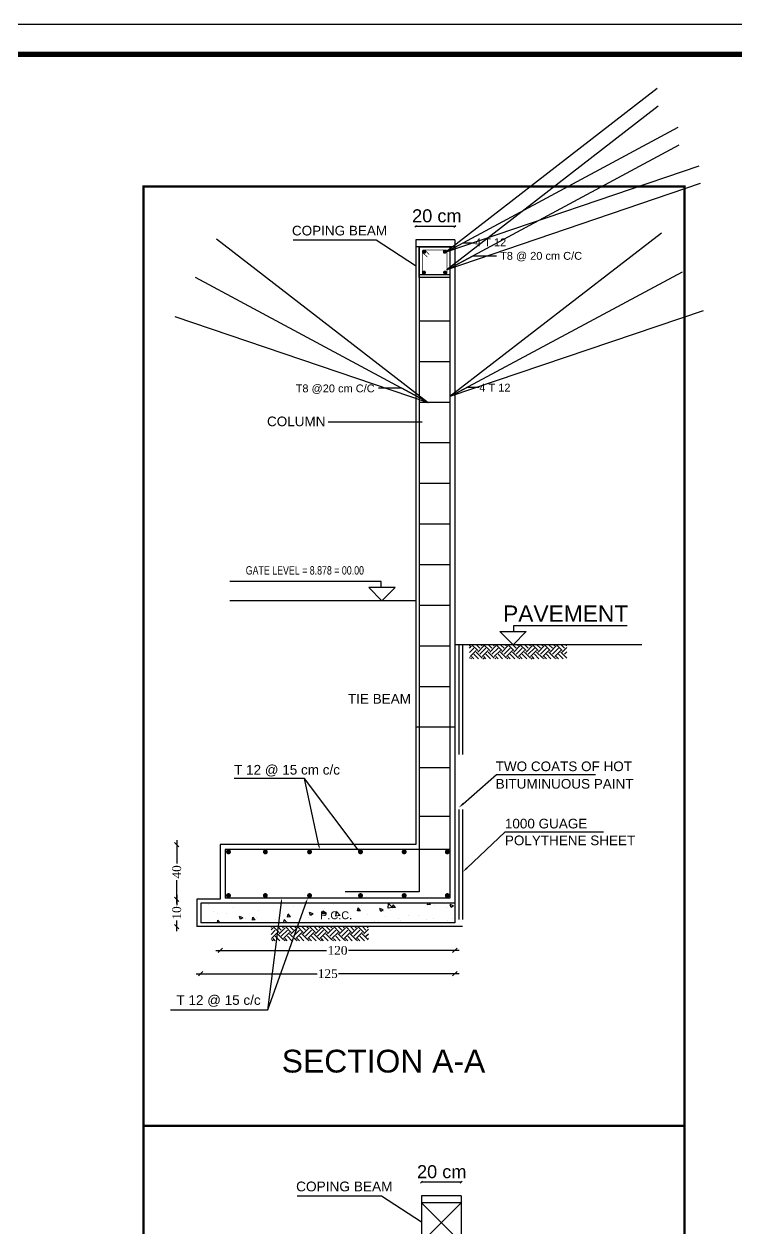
# Model space of a CAD drawing. Header units: metres. Extents: x 503482 to 1007323, y 2781056 to 5562345.
# Drawn here: x 504060.29 to 504076.47, y 2781087.14 to 2781114.53 of the extents above; entities that cross this region are included whole.
import ezdxf
from ezdxf.enums import TextEntityAlignment as Align

# ---------------------------------------------------------------- set-up
doc = ezdxf.new("R2010")
doc.units = ezdxf.units.M
doc.header["$LTSCALE"] = 10
doc.header["$MEASUREMENT"] = 0
doc.header["$PDMODE"] = 3
doc.linetypes.add('HIDDEN', pattern=[0.375, 0.25, -0.125])
doc.layers.get('0').update_dxf_attribs({"linetype": 'CONTINUOUS'})
doc.layers.get('DEFPOINTS').update_dxf_attribs({"linetype": 'CONTINUOUS'})
for name, color, linetype, lineweight in [('01_WALLS', 7, 'CONTINUOUS', 25), ('furniture', 2, 'CONTINUOUS', 13), ('TEXT', 254, 'CONTINUOUS', 13), ('WALL', 7, 'CONTINUOUS', 30)]:
    doc.layers.add(name, color=color, linetype=linetype, lineweight=lineweight)
for name, color, linetype in [('COL', 3, 'CONTINUOUS'), ('M.TITLE BLOCK', 7, 'CONTINUOUS'), ('NEW', 4, 'CONTINUOUS'), ('W', 7, 'CONTINUOUS')]:
    doc.layers.add(name, color=color, linetype=linetype)
doc.styles.add('AREAL', font='times.ttf')
doc.styles.add('ARIAL', font='arial.ttf')
doc.styles.add('ARIEL', font='arial.ttf', dxfattribs={"width": 0.75})
doc.styles.add('style3', font='arial.ttf', dxfattribs={"height": 7})
doc.dimstyles.new('bdc-1-100-A', dxfattribs={"dimtxt": 0.2, "dimasz": 0.1, "dimexe": 0, "dimexo": 0, "dimgap": 0.05, "dimtad": 1, "dimzin": 7, "dimdsep": 46, "dimtxsty": 'AREAL', "dimblk": 'OBLIQUE', "dimcen": 0.001, "dimdle": 0.1, "dimse1": 1, "dimse2": 1, "dimclrd": 15, "dimclre": 8, "dimclrt": 3, "dimadec": 0, "dimazin": 0, "dimtfac": 1, "dimtix": 1, "dimtmove": 2, "dimatfit": 3, "dimldrblk": 'OBLIQUE', "dimfxl": 0.1, "dimtolj": 1, "dimtzin": 0, "dimlwe": 5, "dimarcsym": 0})
doc.dimstyles.new('omer', dxfattribs={"dimscale": 0, "dimtxt": 489, "dimasz": 6, "dimexe": 4, "dimexo": 4, "dimgap": 2, "dimtad": 1, "dimdec": 0, "dimzin": 0, "dimdsep": 46, "dimlunit": 4, "dimtxsty": 'style3', "dimblk": 'ARCHTICK', "dimcen": 4, "dimdle": 2, "dimclrd": 1, "dimclre": 1, "dimclrt": 3, "dimadec": 0, "dimazin": 0, "dimtfac": 2, "dimtdec": 0, "dimtofl": 0, "dimtmove": 2, "dimatfit": 3, "dimldrblk": 'OPEN', "dimfxl": 4, "dimtolj": 1, "dimtzin": 0, "dimarcsym": 0})

# ---------------------------------------------------------------- blocks, each defined once
blk = doc.blocks.new('*X1229')
at = {"color": 0}
for p, q in [((17472.6, 6951.3), (17463.1, 6960.8)), ((17468, 6946.7), (17463.1, 6951.5)), ((17463.3, 6963.7), (17465.8, 6966.2)), ((17463.3, 6938.9), (17475.7, 6951.3)), ((17468, 6959), (17475.1, 6966.2)), ((17472.6, 6954.4), (17484.4, 6966.2)), ((17488.1, 6942), (17475.7, 6954.4)), ((17492.7, 6946.7), (17480.3, 6959)), ((17497.4, 6951.3), (17485, 6963.7)), ((17488.1, 6963.7), (17490.6, 6966.2)), ((17488.1, 6938.9), (17500.5, 6951.3)), ((17492.7, 6959), (17499.9, 6966.2)), ((17497.4, 6954.4), (17509.2, 6966.2)), ((17512.8, 6942), (17500.5, 6954.4)), ((17517.5, 6946.7), (17505.1, 6959)), ((17522.1, 6951.3), (17509.7, 6963.7)), ((17512.8, 6963.7), (17515.3, 6966.2)), ((17512.8, 6938.9), (17525.2, 6951.3)), ((17517.5, 6959), (17524.6, 6966.2)), ((17522.1, 6954.4), (17533.9, 6966.2)), ((17537.6, 6942), (17525.2, 6954.4)), ((17542.2, 6946.7), (17529.8, 6959)), ((17546.9, 6951.3), (17534.5, 6963.7)), ((17537.6, 6963.7), (17540.1, 6966.2)), ((17537.6, 6938.9), (17549.9, 6951.3)), ((17542.2, 6959), (17549.4, 6966.2)), ((17546.9, 6954.4), (17558.7, 6966.2)), ((17562.3, 6942), (17549.9, 6954.4)), ((17567, 6946.7), (17554.6, 6959)), ((17571.6, 6951.3), (17559.2, 6963.7)), ((17562.3, 6963.7), (17564.8, 6966.2)), ((17562.3, 6938.9), (17574.7, 6951.3)), ((17567, 6959), (17574.1, 6966.2)), ((17571.6, 6954.4), (17583.4, 6966.2)), ((17587.1, 6942), (17574.7, 6954.4)), ((17591.7, 6946.7), (17579.3, 6959)), ((17596.4, 6951.3), (17584, 6963.7)), ((17587.1, 6963.7), (17589.6, 6966.2)), ((17587.1, 6938.9), (17599.4, 6951.3)), ((17591.7, 6959), (17598.9, 6966.2)), ((17596.4, 6954.4), (17608.2, 6966.2)), ((17611.8, 6942), (17599.4, 6954.4)), ((17616.5, 6946.7), (17604.1, 6959)), ((17621.1, 6951.3), (17608.7, 6963.7)), ((17611.8, 6963.7), (17614.3, 6966.2)), ((17611.8, 6938.9), (17624.2, 6951.3)), ((17616.5, 6959), (17623.6, 6966.2)), ((17621.1, 6954.4), (17632.9, 6966.2)), ((17636.6, 6942), (17624.2, 6954.4)), ((17641.2, 6946.7), (17628.8, 6959)), ((17645.8, 6951.3), (17633.5, 6963.7)), ((17636.6, 6963.7), (17639.1, 6966.2)), ((17636.6, 6938.9), (17648.9, 6951.3)), ((17641.2, 6959), (17648.4, 6966.2)), ((17645.8, 6954.4), (17657.6, 6966.2)), ((17661.3, 6942), (17648.9, 6954.4)), ((17662.3, 6950.3), (17653.6, 6959)), ((17662.3, 6959.6), (17658.2, 6963.7)), ((17661.3, 6963.7), (17662.3, 6964.7)), ((17463.3, 6942), (17463.1, 6942.3)), ((17471.1, 6937.4), (17480.3, 6946.7)), ((17480.4, 6937.4), (17485, 6942)), ((17486.5, 6937.4), (17485, 6938.9)), ((17495.9, 6937.4), (17505.1, 6946.7)), ((17505.1, 6937.4), (17509.7, 6942)), ((17511.2, 6937.4), (17509.7, 6938.9)), ((17520.6, 6937.4), (17529.8, 6946.7)), ((17529.9, 6937.4), (17534.5, 6942)), ((17536, 6937.4), (17534.5, 6938.9)), ((17545.3, 6937.4), (17554.6, 6946.7)), ((17554.6, 6937.4), (17559.2, 6942)), ((17560.7, 6937.4), (17559.2, 6938.9)), ((17570.1, 6937.4), (17579.3, 6946.7)), ((17579.4, 6937.4), (17584, 6942)), ((17585.5, 6937.4), (17584, 6938.9)), ((17594.8, 6937.4), (17604.1, 6946.7)), ((17604.1, 6937.4), (17608.7, 6942)), ((17610.2, 6937.4), (17608.7, 6938.9)), ((17619.6, 6937.4), (17628.8, 6946.7)), ((17628.9, 6937.4), (17633.5, 6942)), ((17635, 6937.4), (17633.5, 6938.9)), ((17644.3, 6937.4), (17653.6, 6946.7)), ((17653.6, 6937.4), (17658.2, 6942)), ((17659.7, 6937.4), (17658.2, 6938.9)), ((17661.3, 6938.9), (17662.3, 6940))]:
    blk.add_line(p, q, dxfattribs=at)
blk = doc.blocks.new('*X1228')
at = {"color": 0}
for p, q in [((17492.47, 6587.99), (17492.7, 6588.26)), ((17493.07, 6587.92), (17493.01, 6588.26)), ((17487.78, 6587.7), (17488.48, 6587.96)), ((17487.78, 6587.7), (17488.28, 6587.36)), ((17488.28, 6587.35), (17488.48, 6587.95)), ((17489.14, 6587.44), (17489.14, 6587.44)), ((17491.64, 6587.77), (17491.64, 6587.77)), ((17492.47, 6587.99), (17493.06, 6587.94)), ((17497.03, 6585.81), (17497.03, 6585.81)), ((17499.64, 6587.36), (17500.12, 6587.94)), ((17499.64, 6587.36), (17500.24, 6587.31)), ((17500.24, 6587.3), (17500.12, 6587.92)), ((17500.28, 6587.39), (17501.06, 6588.2)), ((17500.28, 6587.39), (17501.17, 6587.25)), ((17500.7, 6586.75), (17500.7, 6586.75)), ((17501.17, 6587.24), (17501.06, 6588.19)), ((17502.15, 6586.89), (17502.85, 6587.16)), ((17502.15, 6586.89), (17502.65, 6586.56)), ((17502.16, 6586.52), (17502.16, 6586.52)), ((17502.65, 6586.55), (17502.85, 6587.15)), ((17505.41, 6585.99), (17505.41, 6585.99)), ((17506.53, 6587.75), (17506.53, 6587.75)), ((17506.81, 6586.73), (17507.29, 6587.31)), ((17506.81, 6586.73), (17507.41, 6586.68)), ((17507.21, 6587.16), (17507.21, 6587.16)), ((17507.41, 6586.67), (17507.3, 6587.29)), ((17510.95, 6585.74), (17511.73, 6586.55)), ((17511.72, 6586.82), (17511.72, 6586.82)), ((17511.85, 6585.59), (17511.74, 6586.54)), ((17512.41, 6587.91), (17512.41, 6587.91)), ((17513.98, 6586.11), (17514.47, 6586.68)), ((17513.98, 6586.11), (17514.58, 6586.05)), ((17514.23, 6587.15), (17514.23, 6587.15)), ((17514.59, 6586.04), (17514.47, 6586.67)), ((17514.76, 6586.56), (17514.76, 6586.56)), ((17516.52, 6586.09), (17517.22, 6586.36)), ((17516.52, 6586.09), (17517.02, 6585.76)), ((17517.02, 6585.74), (17517.23, 6586.35)), ((17518.01, 6587.65), (17518.01, 6587.65)), ((17520.59, 6587.56), (17520.59, 6587.56)), ((17521.16, 6585.48), (17521.64, 6586.05)), ((17521.76, 6585.41), (17521.64, 6586.04)), ((17522.47, 6585.92), (17522.47, 6585.92)), ((17527.66, 6586.67), (17527.66, 6586.67)), ((17532.8, 6587.38), (17532.8, 6587.38)), ((17534.3, 6586.19), (17534.3, 6586.19)), ((17536.07, 6586.06), (17536.07, 6586.06)), ((17536.81, 6586.52), (17536.81, 6586.52)), ((17537.85, 6588.02), (17537.85, 6588.02)), ((17537.93, 6588.17), (17537.93, 6588.17)), ((17487.94, 6585.09), (17487.94, 6585.09)), ((17489.04, 6584.75), (17489.04, 6584.75)), ((17491.83, 6585.06), (17491.83, 6585.06)), ((17492.8, 6584.33), (17492.8, 6584.33)), ((17493.28, 6584.87), (17493.28, 6584.87)), ((17494.87, 6585.75), (17494.87, 6585.75)), ((17498.62, 6584.64), (17498.62, 6584.64)), ((17499.12, 6585.16), (17499.12, 6585.16)), ((17501.62, 6585.49), (17501.62, 6585.49)), ((17503.1, 6584.56), (17503.1, 6584.56)), ((17503.96, 6584.42), (17503.96, 6584.42)), ((17508.93, 6585.56), (17508.93, 6585.56)), ((17510.95, 6585.74), (17511.84, 6585.6)), ((17512.28, 6584.58), (17512.28, 6584.58)), ((17517.42, 6585.28), (17517.42, 6585.28)), ((17521.16, 6585.48), (17521.75, 6585.43)), ((17521.7, 6584.54), (17521.7, 6584.54)), ((17521.8, 6584.26), (17522.4, 6584.89)), ((17522.48, 6584.26), (17522.41, 6584.88)), ((17524.2, 6584.86), (17524.2, 6584.86)), ((17527.99, 6585.36), (17527.99, 6585.36)), ((17528.33, 6584.85), (17528.81, 6585.43)), ((17528.33, 6584.85), (17528.93, 6584.8)), ((17528.93, 6584.78), (17528.82, 6585.41)), ((17530.24, 6585.06), (17530.24, 6585.06)), ((17530.89, 6585.29), (17531.59, 6585.56)), ((17530.89, 6585.29), (17531.39, 6584.96)), ((17531.39, 6584.94), (17531.6, 6585.55)), ((17535.53, 6584.26), (17535.98, 6584.8)), ((17536.08, 6584.26), (17535.99, 6584.78)), ((17537.73, 6584.69), (17537.73, 6584.69))]:
    blk.add_line(p, q, dxfattribs=at)
blk = doc.blocks.new('_Oblique')
at = {"color": 0, "linetype": 'ByBlock', "lineweight": -2}
blk.add_line((-0.5, -0.5), (0.5, 0.5), dxfattribs=at)
blk = doc.blocks.new('_ArchTick')
at = {"color": 0, "linetype": 'ByBlock', "const_width": 0.15}
blk.add_lwpolyline([(-0.5, -0.5), (0.5, 0.5)], dxfattribs=at)
blk = doc.blocks.new('_Open')
at = {"color": 0, "linetype": 'ByBlock', "lineweight": -2}
for p, q in [((-1, 0.1667), (0, 0)), ((-1, -0.1667), (0, 0)), ((0, 0), (-1, 0))]:
    blk.add_line(p, q, dxfattribs=at)
blk = doc.blocks.new('*D1325')
at = {"layer": 'DEFPOINTS', "color": 0, "transparency": 16777216}
for p in [(504064.749, 2781095.86), (504063.76, 2781094.615), (504064.749, 2781094.615)]:
    blk.add_point(p, dxfattribs=at)
at = {"layer": 'furniture', "color": 1, "lineweight": -2, "transparency": 16777216}
for p, q in [((504063.76, 2781095.96), (504063.76, 2781095.428)), ((504063.76, 2781094.515), (504063.76, 2781095.047))]:
    blk.add_line(p, q, dxfattribs=at)
at = {"layer": 'furniture', "color": 1, "lineweight": -2, "transparency": 16777216, "xscale": 0.1, "yscale": 0.1, "zscale": 0.1}
for p, rotation in [((504063.76, 2781095.86), 90), ((504063.76, 2781094.615), 270)]:
    blk.add_blockref('_Oblique', p, dxfattribs=dict(at, rotation=rotation))
at = {"layer": 'furniture', "color": 3, "transparency": 16777216, "insert": (504063.76, 2781095.238), "char_height": 0.2, "attachment_point": 5, "rotation": 90, "style": 'AREAL'}
blk.add_mtext('\\A1;40', dxfattribs=at)
blk = doc.blocks.new('*D1326')
at = {"layer": 'DEFPOINTS', "color": 0, "transparency": 16777216}
for p in [(504064.749, 2781094.615), (504063.76, 2781093.993), (504064.216, 2781093.993)]:
    blk.add_point(p, dxfattribs=at)
at = {"layer": 'furniture', "color": 1, "lineweight": -2, "transparency": 16777216}
for p, q in [((504063.76, 2781094.715), (504063.76, 2781094.479)), ((504063.76, 2781093.893), (504063.76, 2781094.129))]:
    blk.add_line(p, q, dxfattribs=at)
at = {"layer": 'furniture', "color": 1, "lineweight": -2, "transparency": 16777216, "xscale": 0.1, "yscale": 0.1, "zscale": 0.1}
for p, rotation in [((504063.76, 2781094.615), 90), ((504063.76, 2781093.993), 270)]:
    blk.add_blockref('_Oblique', p, dxfattribs=dict(at, rotation=rotation))
at = {"layer": 'furniture', "color": 3, "transparency": 16777216, "insert": (504063.76, 2781094.304), "char_height": 0.2, "attachment_point": 5, "rotation": 90, "style": 'AREAL'}
blk.add_mtext('\\A1;10', dxfattribs=at)
blk = doc.blocks.new('*D1327')
at = {"layer": 'DEFPOINTS', "color": 0, "transparency": 16777216}
for p in [(504064.749, 2781094.615), (504070.083, 2781094.526), (504070.083, 2781093.451)]:
    blk.add_point(p, dxfattribs=at)
at = {"layer": 'furniture', "color": 1, "lineweight": -2, "transparency": 16777216}
for p, q in [((504064.649, 2781093.451), (504067.167, 2781093.451)), ((504070.183, 2781093.451), (504067.665, 2781093.451))]:
    blk.add_line(p, q, dxfattribs=at)
at = {"layer": 'furniture', "color": 1, "lineweight": -2, "transparency": 16777216, "xscale": 0.1, "yscale": 0.1, "zscale": 0.1, "rotation": 180}
blk.add_blockref('_Oblique', (504064.749, 2781093.451), dxfattribs=at)
at = {"layer": 'furniture', "color": 1, "lineweight": -2, "transparency": 16777216, "xscale": 0.1, "yscale": 0.1, "zscale": 0.1}
blk.add_blockref('_Oblique', (504070.083, 2781093.451), dxfattribs=at)
at = {"layer": 'furniture', "color": 3, "transparency": 16777216, "insert": (504067.416, 2781093.451), "char_height": 0.2, "attachment_point": 5, "style": 'AREAL'}
blk.add_mtext('\\A1;120', dxfattribs=at)
blk = doc.blocks.new('*D1328')
at = {"layer": 'DEFPOINTS', "color": 0, "transparency": 16777216}
for p in [(504064.305, 2781094.082), (504070.083, 2781094.082), (504070.083, 2781092.922)]:
    blk.add_point(p, dxfattribs=at)
at = {"layer": 'furniture', "color": 1, "lineweight": -2, "transparency": 16777216}
for p, q in [((504064.205, 2781092.922), (504066.95, 2781092.922)), ((504070.183, 2781092.922), (504067.439, 2781092.922))]:
    blk.add_line(p, q, dxfattribs=at)
at = {"layer": 'furniture', "color": 1, "lineweight": -2, "transparency": 16777216, "xscale": 0.1, "yscale": 0.1, "zscale": 0.1, "rotation": 180}
blk.add_blockref('_Oblique', (504064.305, 2781092.922), dxfattribs=at)
at = {"layer": 'furniture', "color": 1, "lineweight": -2, "transparency": 16777216, "xscale": 0.1, "yscale": 0.1, "zscale": 0.1}
blk.add_blockref('_Oblique', (504070.083, 2781092.922), dxfattribs=at)
at = {"layer": 'furniture', "color": 3, "transparency": 16777216, "insert": (504067.194, 2781092.922), "char_height": 0.2, "attachment_point": 5, "style": 'AREAL'}
blk.add_mtext('\\A1;125', dxfattribs=at)

msp = doc.modelspace()

# ---------------------------------------------------------------- linework, layer by layer
at = {"color": 4}
msp.add_line((504070.096, 2781098.527), (504069.194, 2781098.527), dxfattribs=at)
at = {"color": 4, "linetype": 'Continuous'}
for points, const_width in [([(504069.341, 2781108.858, 0.414214), (504069.37, 2781108.829), (504069.873, 2781108.829, 0.414214), (504069.902, 2781108.858), (504069.902, 2781109.361, 0.414214), (504069.873, 2781109.39), (504069.37, 2781109.39, 0.414214), (504069.341, 2781109.361)], 0.0146), ([(504069.367, 2781109.344, 1), (504069.411, 2781109.344, 1)], 0.0439), ([(504069.876, 2781109.344, -1), (504069.832, 2781109.344, -1)], 0.0439)]:
    msp.add_lwpolyline(points, format="xyb", close=True, dxfattribs=dict(at, const_width=const_width))
at = {"color": 4, "linetype": 'Continuous', "const_width": 0.0146}
for points in [[(504069.341, 2781109.332), (504069.459, 2781109.229)], [(504069.403, 2781109.39), (504069.504, 2781109.275)]]:
    msp.add_lwpolyline(points, dxfattribs=at)
at = {"layer": '01_WALLS', "color": 1, "lineweight": 25}
for p, q in [((504070.083, 2781109.924), (504069.194, 2781109.924)), ((504070.227, 2781088.179), (504069.326, 2781088.179))]:
    msp.add_line(p, q, dxfattribs=at)
at = {"layer": 'COL', "color": 4}
for p, q in [((504069.194, 2781109.616), (504069.194, 2781102.025)), ((504070.083, 2781109.616), (504069.194, 2781109.616)), ((504070.083, 2781109.616), (504070.083, 2781102.025)), ((504070.083, 2781109.461), (504069.194, 2781109.461)), ((504069.194, 2781102.025), (504069.194, 2781099.86)), ((504070.083, 2781102.025), (504070.083, 2781099.86)), ((504069.194, 2781101.406), (504064.967, 2781101.406)), ((504074.339, 2781100.405), (504070.083, 2781100.405)), ((504069.194, 2781099.86), (504069.194, 2781095.86)), ((504070.083, 2781099.86), (504070.083, 2781095.86)), ((504069.194, 2781095.86), (504064.749, 2781095.86)), ((504064.749, 2781095.86), (504064.749, 2781094.615)), ((504064.749, 2781095.86), (504064.749, 2781095.238)), ((504064.749, 2781094.615), (504064.216, 2781094.615)), ((504064.216, 2781094.615), (504064.216, 2781093.993)), ((504070.261, 2781093.993), (504064.216, 2781093.993)), ((504069.326, 2781087.709), (504070.227, 2781086.809)), ((504070.227, 2781087.709), (504069.326, 2781086.809))]:
    msp.add_line(p, q, dxfattribs=at)
at = {"layer": 'COL'}
for p, q in [((504069.27, 2781109.461), (504069.27, 2781094.786)), ((504069.972, 2781109.461), (504069.972, 2781094.637)), ((504069.972, 2781108.822), (504069.27, 2781108.822)), ((504069.972, 2781107.768), (504069.27, 2781107.768)), ((504069.972, 2781106.844), (504069.27, 2781106.844)), ((504069.972, 2781105.92), (504069.27, 2781105.92)), ((504069.972, 2781104.996), (504069.27, 2781104.996)), ((504069.972, 2781104.072), (504069.27, 2781104.072)), ((504069.972, 2781103.147), (504069.27, 2781103.147)), ((504069.972, 2781102.223), (504069.27, 2781102.223)), ((504069.972, 2781101.299), (504069.27, 2781101.299)), ((504069.972, 2781100.375), (504069.27, 2781100.375)), ((504069.972, 2781099.451), (504069.27, 2781099.451)), ((504069.972, 2781098.527), (504069.27, 2781098.527)), ((504069.972, 2781097.603), (504069.27, 2781097.603)), ((504069.972, 2781096.495), (504069.27, 2781096.495)), ((504069.972, 2781095.749), (504064.861, 2781095.749)), ((504064.861, 2781095.749), (504064.861, 2781094.637)), ((504069.972, 2781094.637), (504064.861, 2781094.637)), ((504069.27, 2781094.786), (504067.586, 2781094.786))]:
    msp.add_line(p, q, dxfattribs=at)
at = {"layer": 'COL', "color": 7, "linetype": 'HIDDEN'}
for p, q in [((504070.172, 2781100.405), (504070.172, 2781093.993)), ((504070.261, 2781100.405), (504070.261, 2781093.993))]:
    msp.add_line(p, q, dxfattribs=at)
at = {"layer": 'COL', "color": 3}
msp.add_line((504070.083, 2781095.86), (504070.083, 2781094.526), dxfattribs=at)
at = {"layer": 'COL', "color": 2}
for p, q in [((504070.083, 2781094.526), (504064.305, 2781094.526)), ((504064.305, 2781094.526), (504064.305, 2781094.082)), ((504070.083, 2781094.526), (504070.083, 2781094.082)), ((504070.083, 2781094.082), (504064.305, 2781094.082))]:
    msp.add_line(p, q, dxfattribs=at)
at = {"layer": 'COL', "color": 5}
for p, q in [((504069.326, 2781087.867), (504069.326, 2781080.763)), ((504070.227, 2781087.867), (504069.326, 2781087.867)), ((504070.227, 2781087.709), (504069.326, 2781087.709)), ((504070.227, 2781087.867), (504070.227, 2781080.763))]:
    msp.add_line(p, q, dxfattribs=at)
at = {"layer": 'COL', "const_width": 0.0556}
for points in [[(504064.964, 2781095.693, -1), (504064.908, 2781095.693, -1)], [(504065.803, 2781095.693, -1), (504065.747, 2781095.693, -1)], [(504066.807, 2781095.693, -1), (504066.752, 2781095.693, -1)], [(504067.966, 2781095.693, -1), (504067.91, 2781095.693, -1)], [(504068.959, 2781095.693, -1), (504068.903, 2781095.693, -1)], [(504069.94, 2781095.693, -1), (504069.884, 2781095.693, -1)], [(504064.964, 2781094.7, -1), (504064.908, 2781094.7, -1)], [(504065.803, 2781094.7, -1), (504065.747, 2781094.7, -1)], [(504067.966, 2781094.7, -1), (504067.91, 2781094.7, -1)], [(504068.959, 2781094.7, -1), (504068.903, 2781094.7, -1)], [(504069.94, 2781094.7, -1), (504069.884, 2781094.7, -1)]]:
    msp.add_lwpolyline(points, format="xyb", close=True, dxfattribs=at)
at = {"layer": 'M.TITLE BLOCK', "color": 253, "linetype": 'Continuous', "ltscale": 24}
msp.add_lwpolyline([(504007.755, 2781114.527), (504092.661, 2781114.527), (504092.661, 2781056.107), (504007.755, 2781056.107)], close=True, dxfattribs=at)
msp.add_lwpolyline([(504007.755, 2781114.527), (504092.661, 2781114.527), (504092.661, 2781056.107), (504007.755, 2781056.107)], close=True, dxfattribs=at)
at = {"layer": 'M.TITLE BLOCK', "color": 252, "const_width": 0.121}
msp.add_lwpolyline([(504008.446, 2781113.836), (504091.97, 2781113.836), (504091.97, 2781056.797), (504008.446, 2781056.797)], close=True, dxfattribs=at)
msp.add_lwpolyline([(504008.446, 2781113.836), (504091.97, 2781113.836), (504091.97, 2781056.797), (504008.446, 2781056.797)], close=True, dxfattribs=at)
at = {"layer": 'NEW', "const_width": 0.0439}
for points in [[(504069.361, 2781108.876, 1), (504069.405, 2781108.876, 1)], [(504069.881, 2781108.876, -1), (504069.837, 2781108.876, -1)]]:
    msp.add_lwpolyline(points, format="xyb", close=True, dxfattribs=at)
at = {"layer": 'W', "color": 1}
for p, q in [((504068.296, 2781109.608), (504066.406, 2781109.608)), ((504069.191, 2781109.026), (504068.296, 2781109.608)), ((504069.339, 2781105.47), (504067.206, 2781105.47)), ((504066.661, 2781097.362), (504065.065, 2781097.362)), ((504066.661, 2781097.362), (504066.572, 2781097.362)), ((504067.888, 2781095.736), (504066.661, 2781097.362)), ((504066.991, 2781095.836), (504066.661, 2781097.362)), ((504070.272, 2781096.786), (504071.027, 2781097.455)), ((504071.027, 2781097.455), (504073.285, 2781097.455)), ((504070.358, 2781095.325), (504071.23, 2781096.153)), ((504071.23, 2781096.153), (504073.467, 2781096.153)), ((504066.702, 2781094.557), (504065.821, 2781092.091)), ((504066.134, 2781094.551), (504065.821, 2781092.091)), ((504065.821, 2781092.091), (504063.614, 2781092.091)), ((504068.416, 2781087.858), (504066.501, 2781087.858)), ((504069.322, 2781087.269), (504068.416, 2781087.858))]:
    msp.add_line(p, q, dxfattribs=at)
at = {"layer": 'W', "color": 3}
msp.add_lwpolyline([(504069.27, 2781108.759), (504069.27, 2781109.461), (504069.972, 2781109.461), (504069.972, 2781108.759)], close=True, dxfattribs=at)
at = {"layer": 'W', "color": 1, "const_width": 0.0556}
msp.add_lwpolyline([(504066.807, 2781094.7, -1), (504066.752, 2781094.7, -1)], format="xyb", close=True, dxfattribs=at)
at = {"layer": 'W', "color": 1}
for points in [[(504070.257, 2781096.803), (504070.287, 2781096.77), (504070.172, 2781096.698)], [(504066.976, 2781095.832), (504067.005, 2781095.839), (504067.01, 2781095.749)], [(504067.877, 2781095.727), (504067.9, 2781095.745), (504067.942, 2781095.665)], [(504070.343, 2781095.342), (504070.373, 2781095.309), (504070.261, 2781095.234)], [(504066.149, 2781094.548), (504066.12, 2781094.554), (504066.155, 2781094.637)], [(504066.715, 2781094.551), (504066.688, 2781094.564), (504066.741, 2781094.637)]]:
    msp.add_solid(points, dxfattribs=at)
at = {"layer": 'WALL', "color": 3}
for p, q in [((504068.409, 2781101.843), (504064.967, 2781101.843)), ((504068.725, 2781101.707), (504068.124, 2781101.707)), ((504068.424, 2781101.406), (504068.124, 2781101.707)), ((504068.409, 2781101.707), (504068.409, 2781101.843)), ((504068.424, 2781101.406), (504068.725, 2781101.707)), ((504071.421, 2781100.843), (504074.003, 2781100.843)), ((504071.421, 2781100.706), (504071.421, 2781100.843)), ((504071.406, 2781100.405), (504071.105, 2781100.706)), ((504071.105, 2781100.706), (504071.706, 2781100.706)), ((504071.406, 2781100.405), (504071.706, 2781100.706))]:
    msp.add_line(p, q, dxfattribs=at)
at = {"layer": 'WALL', "color": 9, "linetype": 'HIDDEN', "lineweight": 0, "ltscale": 150, "const_width": 0.0556}
for points in [[(504063.003, 2781110.833), (504075.304, 2781110.833), (504075.304, 2781089.462), (504063.003, 2781089.462)], [(504063.003, 2781089.462), (504075.304, 2781089.462), (504075.304, 2781068.666), (504063.003, 2781068.666)]]:
    msp.add_lwpolyline(points, close=True, dxfattribs=at)

# ---------------------------------------------------------------- block references
at = {"layer": '01_WALLS', "color": 1, "lineweight": 25, "xscale": 0.04022343908436597, "yscale": 0.04022343908436597, "zscale": 0.04022343908436597, "rotation": 180}
for p in [(504069.194, 2781109.924), (504069.326, 2781088.179)]:
    msp.add_blockref('_Oblique', p, dxfattribs=at)
at = {"layer": '01_WALLS', "color": 1, "lineweight": 25, "xscale": 0.04022343908436597, "yscale": 0.04022343908436597, "zscale": 0.04022343908436597}
for p in [(504070.083, 2781109.924), (504070.227, 2781088.179)]:
    msp.add_blockref('_Oblique', p, dxfattribs=at)
at = {"layer": 'COL', "color": 2, "xscale": -0.01111253346316517, "yscale": 0.01111253350973129, "zscale": 0.0111125334773241}
for p in [(504266.692, 2781022.993), (504262.176, 2781016.581)]:
    msp.add_blockref('*X1229', p, dxfattribs=at)
at = {"layer": 'COL', "color": 3, "xscale": -0.11112533477135, "yscale": 0.1111253347247839, "zscale": 0.1111253347732411}
msp.add_blockref('*X1228', (506013.388, 2780362.403), dxfattribs=at)

# ---------------------------------------------------------------- texts
at = {"layer": '01_WALLS', "color": 4, "char_height": 0.2958, "attachment_point": 5, "rotation": 0.0028, "style": 'ARIAL'}
for insert in [(504069.674, 2781110.163), (504069.785, 2781088.415)]:
    msp.add_mtext('\\A1;20 cm', dxfattribs=dict(at, insert=insert))
at = {"layer": 'TEXT', "color": 6, "linetype": 'Continuous', "style": 'ARIEL'}
for s, height, p in [('COPING BEAM', 0.21951, (504066.379, 2781109.718)), ('COLUMN', 0.2195, (504065.812, 2781105.378)), ('TIE BEAM', 0.2195, (504067.654, 2781099.066)), ('T 12 @ 15 cm c/c', 0.21951, (504065.064, 2781097.452)), ('TWO COATS OF HOT', 0.21951, (504071.012, 2781097.53)), ('BITUMINUOUS PAINT', 0.21951, (504071.012, 2781097.132)), ('1000 GUAGE ', 0.21951, (504071.221, 2781096.227)), ('POLYTHENE SHEET', 0.21951, (504071.221, 2781095.845)), ('T 12 @ 15 c/c', 0.21951, (504063.754, 2781092.212)), ('COPING BEAM', 0.22242, (504066.474, 2781087.97))]:
    msp.add_text(s, height=height, dxfattribs=at).set_placement(p)
for s, height, p in [('4 T 12', 0.179, (504070.542, 2781109.562)), ('T8 @ 20 cm C/C', 0.17904, (504071.112, 2781109.254)), ('T8 @20 cm C/C', 0.17904, (504066.464, 2781106.238)), ('4 T 12', 0.179, (504070.64, 2781106.256))]:
    msp.add_text(s, height=height, dxfattribs=at).set_placement(p, align=Align.MIDDLE_LEFT)
at = {"layer": 'TEXT', "color": 6, "style": 'ARIEL', "width": 0.75}
msp.add_text(' GATE LEVEL = 8.878 = 00.00', height=0.19152, dxfattribs=at).set_placement((504065.273, 2781102.002))
at = {"layer": 'TEXT', "color": 3, "style": 'ARIEL'}
msp.add_text('SECTION A-A', height=0.51858, dxfattribs=at).set_placement((504066.147, 2781090.673))
at = {"layer": 'W', "color": 4, "linetype": 'Continuous', "style": 'ARIEL'}
for s, height, p in [('PAVEMENT  ', 0.3704, (504071.18, 2781100.929)), ('P.C.C.', 0.1778, (504067.018, 2781094.162))]:
    msp.add_text(s, height=height, dxfattribs=at).set_placement(p)

# ---------------------------------------------------------------- dimensions: what is measured, and where the dimension line sits
at = {"layer": 'furniture'}
for base, p1, p2, text, picture, middle in [((504063.76, 2781094.615), (504064.749, 2781095.86), (504064.749, 2781094.615), '40', '*D1325', (504063.76, 2781095.238)), ((504063.76, 2781093.993), (504064.749, 2781094.615), (504064.216, 2781093.993), '10', '*D1326', (504063.76, 2781094.304))]:
    dim = msp.add_linear_dim(base=base, p1=p1, p2=p2, angle=90, text=text, dimstyle='bdc-1-100-A', override={"dimtad": 0, "dimblk": 'Oblique', "dimblk1": 'Oblique', "dimsah": 0, "dimse1": 1, "dimse2": 1, "dimclrd": 1, "dimclrt": 3, "dimldrblk": 'Oblique', "dimfxl": 50, "dimfxlon": 1}, dxfattribs=at)
    dim.commit()
    dim.dimension.update_dxf_attribs({"geometry": picture, "text_midpoint": middle})
for base, p1, p2, text, picture, middle in [((504070.083, 2781093.451), (504064.749, 2781094.615), (504070.083, 2781094.526), '120', '*D1327', (504067.416, 2781093.451)), ((504070.083, 2781092.922), (504064.305, 2781094.082), (504070.083, 2781094.082), '125', '*D1328', (504067.194, 2781092.922))]:
    dim = msp.add_linear_dim(base=base, p1=p1, p2=p2, text=text, dimstyle='bdc-1-100-A', override={"dimtad": 0, "dimblk": 'Oblique', "dimblk1": 'Oblique', "dimsah": 0, "dimse1": 1, "dimse2": 1, "dimclrd": 1, "dimclrt": 3, "dimldrblk": 'Oblique', "dimfxl": 50, "dimfxlon": 1}, dxfattribs=at)
    dim.commit()
    dim.dimension.update_dxf_attribs({"geometry": picture, "text_midpoint": middle})

# ---------------------------------------------------------------- leaders
at = {"layer": 'WALL', "lineweight": 0, "ltscale": 24}
for points in [[(504069.875, 2781109.336), (504070.271, 2781109.549), (504070.536, 2781109.549)], [(504069.902, 2781108.935), (504070.498, 2781109.256), (504071.028, 2781109.256)], [(504069.474, 2781105.92), (504068.878, 2781106.24), (504068.348, 2781106.24)], [(504069.972, 2781106.051), (504070.369, 2781106.264), (504070.634, 2781106.264)]]:
    msp.add_leader(points, dimstyle='omer', override={"dimscale": 1, "dimfxl": 4.41}, dxfattribs=at)

doc.saveas('drawing.dxf')
